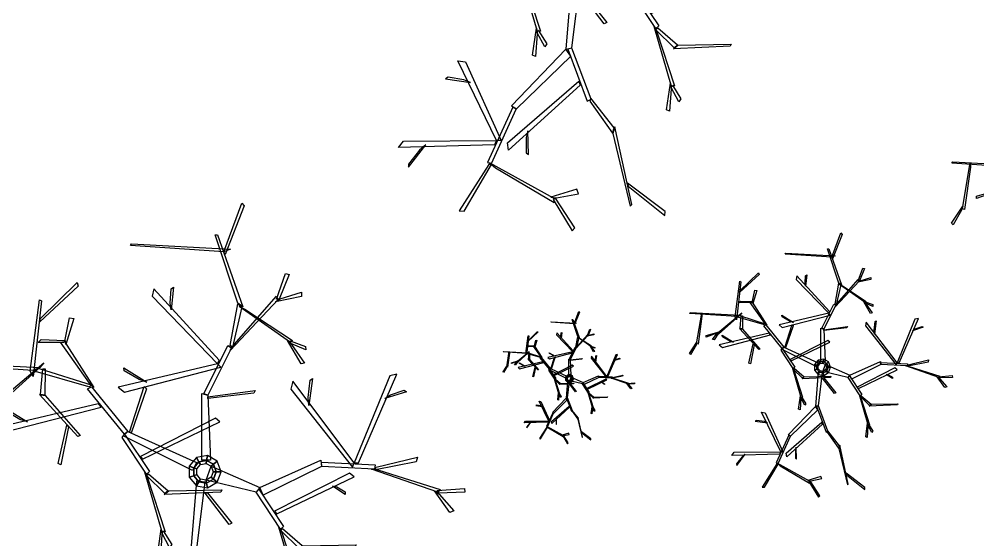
# Model space of a CAD drawing. Extents: x -1763 to 1877, y -723 to 1291.
# Drawn here: x -770 to 51, y -173 to 272 of the extents above; entities that cross this region are included whole.
import ezdxf

# ---------------------------------------------------------------- set-up
doc = ezdxf.new("R2010")
doc.units = 0
doc.header["$MEASUREMENT"] = 0
doc.layers.get('0').update_dxf_attribs({"linetype": 'CONTINUOUS'})
doc.layers.add('LSTREEDC', color=3, linetype='CONTINUOUS')

# ---------------------------------------------------------------- blocks, each defined once
blk = doc.blocks.new('A3E24A')
at = {"color": 34, "linetype": 'Continuous'}
for points in [[(0.0325, 0.3895, 0.6611), (0.0643, 0.4763, 0.7479), (0.0685, 0.4713, 0.7429), (0.0346, 0.3845, 0.6561)], [(0.0572, 0.2978, 0.5693), (0.017, 0.4195, 0.691), (0.0212, 0.4195, 0.691), (0.0664, 0.2913, 0.5628)], [(0.0325, 0.3895, 0.6611), (-0.1342, 0.4005, 0.7189), (-0.1323, 0.4038, 0.7208), (0.0445, 0.3944, 0.6611)], [(0.1263, 0.3052, 0.5205), (0.1426, 0.3511, 0.5999), (0.1489, 0.349, 0.5962), (0.1313, 0.3052, 0.5205)], [(-0.2953, 0.2703, 0.5297), (-0.2289, 0.3346, 0.6165), (-0.2272, 0.3283, 0.6115), (-0.2955, 0.2649, 0.5247)], [(-0.0634, 0.298, 0.519), (-0.0613, 0.3238, 0.5498), (-0.0571, 0.3265, 0.5531), (-0.0613, 0.2862, 0.505)], [(0.024, 0.1967, 0.4452), (-0.0923, 0.3233, 0.5338), (-0.0952, 0.3106, 0.5249), (0.0212, 0.1898, 0.4404)], [(0.0509, 0.2245, 0.4647), (0.1263, 0.3106, 0.5249), (0.1292, 0.3048, 0.5209), (0.0438, 0.2135, 0.457)], [(0.1331, 0.3056, 0.5197), (0.1709, 0.3175, 0.5113), (0.1709, 0.31, 0.506), (0.1245, 0.3003, 0.5199)], [(-0.313, 0.1769, 0.4379), (-0.2962, 0.304, 0.5597), (-0.2924, 0.3022, 0.5597), (-0.3076, 0.1671, 0.4315)], [(0.0438, 0.2225, 0.4636), (0.0572, 0.297, 0.5699), (0.0643, 0.2917, 0.5624), (0.048, 0.2197, 0.4596)], [(0.0701, 0.2875, 0.5693), (0.1547, 0.2317, 0.6498), (0.151, 0.2278, 0.6444), (0.06, 0.2921, 0.559)], [(-0.2503, 0.2335, 0.4377), (-0.2426, 0.272, 0.4479), (-0.2352, 0.2707, 0.4427), (-0.2495, 0.2243, 0.4336)], [(-0.2531, 0.2277, 0.4353), (-0.2986, 0.228, 0.5166), (-0.2933, 0.2335, 0.516), (-0.2509, 0.2316, 0.4375)], [(-0.207, 0.1552, 0.3462), (-0.2585, 0.2283, 0.4397), (-0.2515, 0.2295, 0.4369), (-0.1993, 0.1479, 0.3354)], [(-0.0035, 0.1366, 0.4032), (0.0396, 0.2227, 0.4634), (0.0459, 0.2187, 0.4606), (0.0036, 0.1343, 0.4015)], [(0.1531, 0.2242, 0.6435), (0.1759, 0.1912, 0.6384), (0.1702, 0.1897, 0.6314), (0.1459, 0.2312, 0.6423)], [(0.1508, 0.2306, 0.6441), (0.1779, 0.221, 0.7327), (0.1784, 0.2146, 0.7286), (0.1521, 0.2259, 0.6441)], [(-0.3078, 0.1782, 0.4212), (-0.4745, 0.1892, 0.479), (-0.4726, 0.1925, 0.4809), (-0.2958, 0.1831, 0.4213)], [(-0.4308, 0.1797, 0.4776), (-0.4446, 0.0794, 0.5581), (-0.4497, 0.081, 0.5527), (-0.431, 0.1909, 0.4673)], [(-0.2958, 0.1831, 0.4213), (-0.3713, 0.1155, 0.5018), (-0.3741, 0.1201, 0.4964), (-0.2887, 0.1917, 0.411)], [(0.0212, 0.1898, 0.4404), (-0.1561, 0.1483, 0.5057), (-0.1447, 0.1395, 0.4991), (0.0268, 0.1838, 0.4368)], [(-0.2083, 0.1491, 0.3421), (-0.3075, 0.1776, 0.4219), (-0.2969, 0.1818, 0.4199), (-0.2024, 0.1517, 0.3412)], [(-0.286, 0.1807, 0.4199), (-0.2866, 0.1343, 0.5418), (-0.2942, 0.1354, 0.5332), (-0.2905, 0.1811, 0.4152)], [(-0.1185, 0.1619, 0.4955), (-0.1451, 0.1775, 0.5213), (-0.1461, 0.1828, 0.524), (-0.105, 0.1575, 0.4837)], [(0.2723, 0.0136, 0.6513), (0.341, 0.1712, 0.7399), (0.3282, 0.1687, 0.731), (0.2648, 0.0134, 0.6464)], [(0.2648, 0.0134, 0.6464), (0.1552, 0.1588, 0.7117), (0.1517, 0.1448, 0.7052), (0.2616, 0.0059, 0.6429)], [(0.1828, 0.1299, 0.7015), (0.1863, 0.1606, 0.7274), (0.1907, 0.1636, 0.7301), (0.1842, 0.1158, 0.6897)], [(-0.1444, 0.0645, 0.2968), (-0.2104, 0.1456, 0.3412), (-0.2035, 0.1492, 0.3392), (-0.139, 0.0696, 0.2956)], [(-0.1359, 0.0681, 0.2932), (-0.1094, 0.1495, 0.3021), (-0.1057, 0.1453, 0.2985), (-0.1328, 0.0665, 0.2908)], [(-0.007, 0.0181, 0.2853), (-0.007, 0.1373, 0.4045), (0.0036, 0.1338, 0.401), (0.0085, 0.0181, 0.2853)], [(0.0036, 0.1313, 0.3985), (0.0882, 0.1423, 0.4095), (0.0861, 0.1378, 0.405), (0.0036, 0.1283, 0.3955)], [(0.3295, 0.1346, 0.7251), (0.354, 0.1431, 0.7559), (0.3582, 0.1403, 0.7591), (0.3196, 0.1279, 0.711)], [(-0.3781, 0.119, 0.4954), (-0.4158, 0.1053, 0.4904), (-0.4158, 0.1112, 0.4834), (-0.3694, 0.1241, 0.4942)], [(-0.2863, 0.1334, 0.5414), (-0.2239, 0.0619, 0.6905), (-0.228, 0.0607, 0.6905), (-0.2964, 0.1353, 0.5335)], [(-0.3713, 0.1195, 0.4961), (-0.3875, 0.0958, 0.5847), (-0.3938, 0.0969, 0.5806), (-0.3762, 0.1195, 0.4961)], [(-0.1916, 0.1188, 0.3278), (-0.3689, 0.0773, 0.3931), (-0.3576, 0.0685, 0.3866), (-0.186, 0.1129, 0.3243)], [(-0.3313, 0.0909, 0.3829), (-0.3579, 0.1066, 0.4088), (-0.359, 0.1118, 0.4115), (-0.3178, 0.0865, 0.3711)], [(-0.452, 0.0776, 0.5517), (-0.472, 0.0427, 0.5467), (-0.4758, 0.0472, 0.5397), (-0.4488, 0.0871, 0.5505)], [(-0.1124, 0.0202, 0.353), (0.0255, 0.0865, 0.4714), (0.0175, 0.0931, 0.4595), (-0.1163, 0.025, 0.3465)], [(-0.2447, 0.0779, 0.6538), (-0.2582, 0.0101, 0.7601), (-0.2632, 0.0124, 0.754), (-0.2477, 0.0807, 0.6477)], [(-0.0233, 0, 0.2014), (-0.1468, 0.0617, 0.2981), (-0.1385, 0.0694, 0.2952), (-0.0163, 0.0139, 0.2014)], [(-0.1444, 0.0645, 0.2968), (-0.1, -0.0022, 0.3773), (-0.1055, -0.0067, 0.3736), (-0.1489, 0.0588, 0.2947)], [(-0.0122, 0.0155, 0.0825), (-0.0165, 0.0231), (-0.0294, 0.0077), (-0.0212, 0.0047, 0.0825)], [(0.0017, 0.0179, 0.0825), (0.0032, 0.0265), (-0.0165, 0.0231), (-0.0122, 0.0155, 0.0825)], [(0.0007, 0.0125, 0.3302), (0.0017, 0.0179, 0.0825), (-0.0122, 0.0155, 0.0825), (-0.0094, 0.0107, 0.3302)], [(0.0097, 0.0074, 0.3302), (0.0139, 0.0109, 0.0825), (0.0017, 0.0179, 0.0825), (0.0007, 0.0125, 0.3302)], [(0.0139, 0.0109, 0.0825), (0.0206, 0.0165), (0.0032, 0.0265), (0.0017, 0.0179, 0.0825)], [(0.0964, -0.0302, 0.4914), (0.2054, 0.018, 0.6106), (0.2065, 0.0069, 0.6071), (0.1026, -0.0444, 0.4914)], [(0.3039, 0.006, 0.6697), (0.3774, 0.0238, 0.776), (0.3755, 0.0153, 0.7685), (0.303, 0.001, 0.6656)], [(-0.0212, 0.0047, 0.0825), (-0.0294, 0.0077), (-0.0294, -0.0123), (-0.0212, -0.0094, 0.0825)], [(-0.0094, 0.0107, 0.3302), (-0.0122, 0.0155, 0.0825), (-0.0212, 0.0047, 0.0825), (-0.016, 0.0028, 0.3302)], [(-0.016, 0.0028, 0.3302), (-0.0212, 0.0047, 0.0825), (-0.0212, -0.0094, 0.0825), (-0.016, -0.0075, 0.3302)], [(0.0097, 0.0074, 0.3302), (0.0964, -0.0302, 0.4914), (0.0898, -0.0389, 0.4871), (0.0007, -0.0172, 0.3302)], [(0.0132, -0.0023, 0.3302), (0.0187, -0.0023, 0.0825), (0.0139, 0.0109, 0.0825), (0.0097, 0.0074, 0.3302)], [(0.0187, -0.0023, 0.0825), (0.0274, -0.0023), (0.0206, 0.0165), (0.0139, 0.0109, 0.0825)], [(0.2062, 0.0145, 0.6092), (0.3023, 0.0099, 0.6695), (0.3012, 0.0025, 0.6667), (0.2069, 0.0071, 0.6076)], [(0.3085, 0.0003, 0.6707), (0.4178, -0.0339, 0.731), (0.4136, -0.0388, 0.727), (0.2956, 0.0023, 0.663)], [(-0.1034, -0.0131, 0.379), (-0.0721, -0.1094, 0.4595), (-0.0774, -0.1102, 0.4541), (-0.1084, -0.0031, 0.3687)], [(-0.1019, -0.006, 0.3775), (-0.0668, -0.0362, 0.4994), (-0.0725, -0.0414, 0.4908), (-0.1052, -0.0092, 0.3728)], [(-0.0212, -0.0094, 0.0825), (-0.0294, -0.0123), (-0.0165, -0.0277), (-0.0122, -0.0201, 0.0825)], [(-0.016, -0.0075, 0.3302), (-0.0212, -0.0094, 0.0825), (-0.0122, -0.0201, 0.0825), (-0.0094, -0.0154, 0.3302)], [(-0.0094, -0.0154, 0.3302), (-0.0122, -0.0201, 0.0825), (0.0017, -0.0226, 0.0825), (0.0007, -0.0172, 0.3302)], [(0.0007, -0.0172, 0.3302), (0.0017, -0.0226, 0.0825), (0.0139, -0.0155, 0.0825), (0.0097, -0.012, 0.3302)], [(0.0017, -0.0226, 0.0825), (0.0032, -0.0312), (0.0206, -0.0212), (0.0139, -0.0155, 0.0825)], [(0.0097, -0.012, 0.3302), (0.0139, -0.0155, 0.0825), (0.0187, -0.0023, 0.0825), (0.0132, -0.0023, 0.3302)], [(0.0139, -0.0155, 0.0825), (0.0206, -0.0212), (0.0274, -0.0023), (0.0187, -0.0023, 0.0825)], [(0.1267, -0.0776, 0.5461), (0.2646, -0.0113, 0.6644), (0.2566, -0.0047, 0.6525), (0.1228, -0.0728, 0.5396)], [(-0.0165, -0.0191, 0.2587), (-0.0265, -0.1418, 0.3738), (-0.0157, -0.1394, 0.3701), (-0.0011, -0.0209, 0.2581)], [(-0.0122, -0.0201, 0.0825), (-0.0165, -0.0277), (0.0032, -0.0312), (0.0017, -0.0226, 0.0825)], [(0.0947, -0.0333, 0.4899), (0.139, -0.1, 0.5704), (0.1336, -0.1045, 0.5666), (0.0901, -0.039, 0.4877)], [(0.234, -0.0294, 0.6435), (0.2487, -0.0382, 0.68), (0.2486, -0.0428, 0.6838), (0.2261, -0.0282, 0.6269)], [(0.4129, -0.0361, 0.7265), (0.4614, -0.0323, 0.806), (0.462, -0.039, 0.8023), (0.4149, -0.0406, 0.7265)], [(-0.0659, -0.0366, 0.499), (0.029, -0.0346, 0.6481), (0.0273, -0.0385, 0.6481), (-0.0739, -0.0431, 0.4911)], [(0.0034, -0.0402, 0.6114), (0.0467, -0.0941, 0.7177), (0.0417, -0.0965, 0.7116), (-0.0007, -0.0407, 0.6053)], [(0.416, -0.0421, 0.7258), (0.4422, -0.0718, 0.7173), (0.4353, -0.0749, 0.7121), (0.4077, -0.0364, 0.7259)], [(0.1357, -0.1109, 0.572), (0.167, -0.2072, 0.6525), (0.1617, -0.208, 0.6471), (0.1307, -0.1009, 0.5617)], [(-0.078, -0.1143, 0.4531), (-0.0807, -0.1544, 0.4481), (-0.0861, -0.152, 0.4411), (-0.0792, -0.1043, 0.4519)], [(-0.0758, -0.1078, 0.4538), (-0.0606, -0.1323, 0.5424), (-0.0642, -0.1376, 0.5383), (-0.0777, -0.1123, 0.4538)], [(0.1371, -0.1038, 0.5705), (0.1723, -0.134, 0.6925), (0.1666, -0.1392, 0.6839), (0.1339, -0.107, 0.5659)], [(0.1731, -0.1344, 0.6921), (0.2681, -0.1324, 0.8411), (0.2664, -0.1363, 0.8411), (0.1652, -0.1409, 0.6841)], [(-0.0265, -0.1418, 0.3738), (-0.1237, -0.2428, 0.4676), (-0.1147, -0.248, 0.4624), (-0.0175, -0.1539, 0.3701)], [(-0.023, -0.1415, 0.3723), (0.0116, -0.2341, 0.4282), (0.0183, -0.2307, 0.4253), (-0.0158, -0.1399, 0.3706)], [(-0.1501, -0.3043, 0.4863), (-0.219, -0.1623, 0.598), (-0.2053, -0.1643, 0.5905), (-0.142, -0.3043, 0.4825)], [(-0.2084, -0.196, 0.577), (-0.2365, -0.1916, 0.6054), (-0.2414, -0.1945, 0.6073), (-0.1969, -0.2007, 0.5632)], [(-0.0013, -0.2058, 0.4114), (-0.1287, -0.3214, 0.4999), (-0.1304, -0.3082, 0.4915), (-0.0035, -0.1985, 0.4069)], [(0.1611, -0.2121, 0.6462), (0.1584, -0.2522, 0.6411), (0.153, -0.2498, 0.6341), (0.1599, -0.2021, 0.645)], [(0.1633, -0.2056, 0.6468), (0.1785, -0.2301, 0.7354), (0.1749, -0.2354, 0.7313), (0.1613, -0.2101, 0.6468)], [(0.016, -0.234, 0.4284), (0.0565, -0.2913, 0.5384), (0.0594, -0.282, 0.5323), (0.0179, -0.2287, 0.4252)], [(-0.1211, -0.2447, 0.4656), (-0.1663, -0.3436, 0.4984), (-0.1593, -0.3455, 0.4949), (-0.1151, -0.2485, 0.4627)], [(-0.0976, -0.2991, 0.4849), (-0.0975, -0.3261, 0.5147), (-0.0935, -0.3294, 0.5177), (-0.0945, -0.2871, 0.4711)], [(0.0571, -0.2918, 0.5378), (0.0879, -0.4213, 0.6541), (0.0909, -0.4185, 0.655), (0.0605, -0.2802, 0.5331)], [(-0.1541, -0.3118, 0.4891), (-0.3247, -0.3171, 0.5801), (-0.316, -0.3053, 0.5744), (-0.1501, -0.3043, 0.4863)], [(-0.2873, -0.3213, 0.5633), (-0.3071, -0.3463, 0.5879), (-0.3069, -0.352, 0.5895), (-0.2765, -0.3123, 0.5514)], [(-0.1637, -0.3469, 0.4976), (-0.2166, -0.4297, 0.5834), (-0.2082, -0.43, 0.5755), (-0.1589, -0.3474, 0.4932)], [(-0.152, -0.3532, 0.4967), (-0.0473, -0.4151, 0.5408), (-0.0472, -0.4078, 0.5388), (-0.163, -0.3443, 0.4914)], [(-0.0432, -0.4066, 0.538), (-0.0039, -0.3992, 0.5314), (-0.0071, -0.3912, 0.5284), (-0.0532, -0.4055, 0.5385)], [(0.0844, -0.3857, 0.6266), (0.1498, -0.438, 0.7218), (0.1504, -0.431, 0.7176), (0.0834, -0.3801, 0.622)], [(-0.0495, -0.4092, 0.538), (-0.0155, -0.4656, 0.6038), (-0.0106, -0.4602, 0.6016), (-0.0451, -0.4072, 0.5386)]]:
    blk.add_3dface(points, dxfattribs=at)

msp = doc.modelspace()

# ---------------------------------------------------------------- block references
at = {"layer": 'LSTREEDC'}
for p, xscale, yscale, zscale in [((-288.98, 314.46), 480, 480, 240), ((199.41, 80.81), 360, 360, 600), ((-609.96, -113.8), 480, 480, 360), ((-81.92, -25), 240, 240, 240), ((-298.42, -35.07), 120, 120, 180)]:
    msp.add_blockref('A3E24A', p, dxfattribs=dict(at, xscale=xscale, yscale=yscale, zscale=zscale))

doc.saveas('drawing.dxf')
